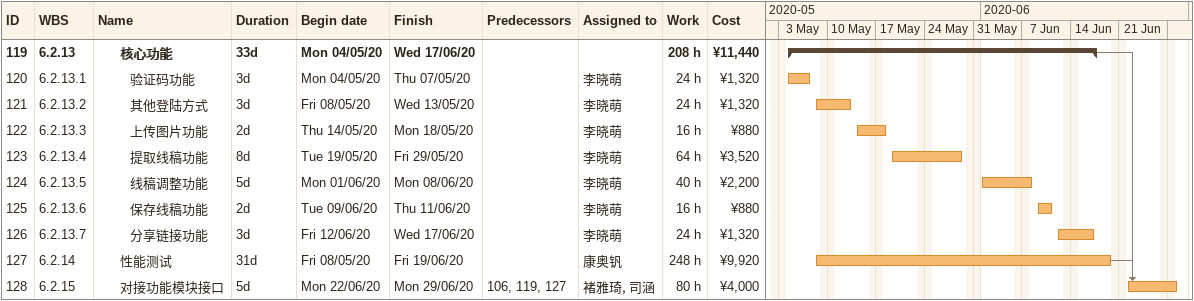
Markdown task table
| ID | WBS | Task | Duration | Start | Finish | Predecessors | Resources | Work (h) | Cost (¥) |
|---|---|---|---|---|---|---|---|---|---|
| 119 | 6.2.13 | **核心功能** | 33d | 2020-05-04 | 2020-06-17 |  |  | 208 | 11440 |
| 120 | 6.2.13.1 | 验证码功能 | 3d | 2020-05-04 | 2020-05-07 |  | 李晓萌 | 24 | 1320 |
| 121 | 6.2.13.2 | 其他登陆方式 | 3d | 2020-05-08 | 2020-05-13 |  | 李晓萌 | 24 | 1320 |
| 122 | 6.2.13.3 | 上传图片功能 | 2d | 2020-05-14 | 2020-05-18 |  | 李晓萌 | 16 | 880 |
| 123 | 6.2.13.4 | 提取线稿功能 | 8d | 2020-05-19 | 2020-05-29 |  | 李晓萌 | 64 | 3520 |
| 124 | 6.2.13.5 | 线稿调整功能 | 5d | 2020-06-01 | 2020-06-08 |  | 李晓萌 | 40 | 2200 |
| 125 | 6.2.13.6 | 保存线稿功能 | 2d | 2020-06-09 | 2020-06-11 |  | 李晓萌 | 16 | 880 |
| 126 | 6.2.13.7 | 分享链接功能 | 3d | 2020-06-12 | 2020-06-17 |  | 李晓萌 | 24 | 1320 |
| 127 | 6.2.14 | 性能测试 | 31d | 2020-05-08 | 2020-06-19 |  | 康奥钒 | 248 | 9920 |
| 128 | 6.2.15 | 对接功能模块接口 | 5d | 2020-06-22 | 2020-06-29 | 106, 119, 127 | 褚雅琦, 司涵 | 80 | 4000 |
